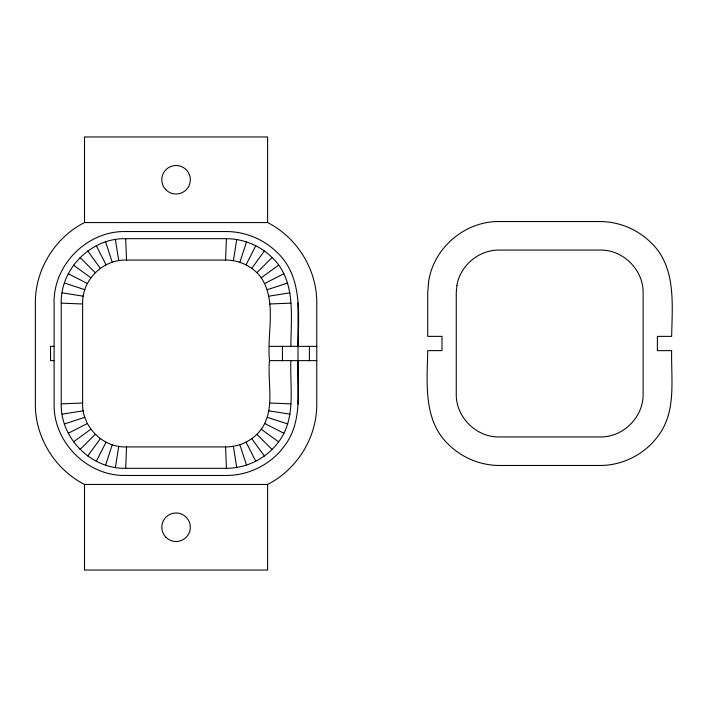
<?xml version="1.0" encoding="UTF-8"?>
<svg xmlns="http://www.w3.org/2000/svg" width="707" height="707" viewBox="0 0 707 707"><rect width="100%" height="100%" fill="white"/><g stroke="black" fill="none" stroke-linecap="round" stroke-linejoin="round"><path stroke-width="1.06" d="M84.504 484.445L84.504 570.045L267.608 570.045L267.608 484.445C296.993 469.501 316.665 437.872 316.763 404.872L316.763 302.128C316.665 269.128 296.993 237.499 267.608 222.555L84.504 222.555C55.119 237.499 35.447 269.128 35.35 302.128L35.35 404.872C35.447 437.872 55.119 469.501 84.504 484.445L267.608 484.445M269.491 360.623C266.698 333.342 277.179 302.172 261.245 277.763C253.079 266.512 239.417 259.955 225.577 260.07L126.535 260.07C102.851 259.177 81.729 280.29 82.622 303.983L82.622 403.017C81.729 426.71 102.851 447.831 126.535 446.93L225.577 446.93C239.417 447.045 253.079 440.488 261.245 429.237C275.5 409.335 267.255 383.097 269.491 360.623L316.763 360.632M282.447 360.623L282.455 346.368M298.027 346.368C298.584 314.624 302.843 276.561 277.126 252.426C263.791 239.284 245.426 231.675 226.7 231.543L125.422 231.543C87.288 230.818 53.37 264.736 54.094 302.861L54.094 404.139C53.37 442.264 87.288 476.182 125.422 475.458L226.7 475.458C249.2 475.396 271.117 464.225 284.4 446.064C303.091 421.593 297.355 389.133 298.027 360.632M290.895 346.368C290.886 316.559 296.357 280.37 272.071 257.489C259.999 245.576 243.358 238.763 226.417 238.674L125.696 238.674C91.176 237.905 60.457 268.625 61.226 303.144L61.226 403.856C60.457 438.375 91.176 469.094 125.696 468.326L126.535 446.93M225.577 260.07L226.417 238.674M125.696 468.326L226.417 468.326C246.752 468.308 266.61 458.286 278.611 441.857C296.286 418.544 289.835 387.613 290.886 360.632M115.382 467.521L118.741 446.32M233.381 260.68L236.73 239.479M105.59 465.171L112.219 444.756M239.894 262.244L246.522 241.829M96.285 461.317L106.032 442.193M246.08 264.807L255.828 245.683M87.703 456.05L100.314 438.685M251.798 268.315L264.409 250.95M80.041 449.511L95.224 434.337M256.897 272.663L272.071 257.489M261.245 277.763L278.611 265.143M73.501 441.857L90.867 429.237M264.745 283.472L283.869 273.733M68.243 433.267L87.368 423.528M267.308 289.667L287.722 283.03M64.39 423.97L84.805 417.333M268.872 296.18L290.073 292.822M62.039 414.178L83.24 410.82M269.491 303.983L290.886 303.144M61.226 403.856L82.622 403.017M54.094 346.368L50.533 346.368L50.533 360.632L54.094 360.632M269.5 346.359L316.763 346.368M61.226 303.144L82.622 303.983M269.491 403.017L290.886 403.856M62.039 292.822L83.24 296.18M268.872 410.82L290.073 414.178M64.39 283.03L84.805 289.667M267.308 417.333L287.722 423.97M68.243 273.733L87.368 283.472M264.745 423.528L283.869 433.267M73.501 265.143L90.867 277.763M261.245 429.237L278.611 441.857M80.041 257.489L95.224 272.663M256.897 434.337L272.071 449.511M251.798 438.685L264.409 456.05M87.703 250.95L100.314 268.315M246.08 442.193L255.828 461.317M96.285 245.683L106.032 264.807M239.894 444.756L246.522 465.171M105.59 241.829L112.219 262.244M233.381 446.32L236.73 467.521M115.382 239.479L118.741 260.68M225.577 446.93L226.417 468.326M125.696 238.674L126.535 260.07M309.41 346.368L309.41 360.632M298.018 302.861L298.018 404.139M267.608 222.555L267.608 136.955L84.504 136.955L84.504 222.555M428.601 281.713L427.726 292.866L427.726 336.373L441.99 336.373L441.99 350.637L427.726 350.637C427.161 382.381 422.901 420.444 448.618 444.579C461.954 457.721 480.318 465.33 499.045 465.471L600.331 465.471C622.832 465.4 644.749 454.23 658.031 436.069C676.723 411.598 670.987 379.138 671.65 350.637L657.386 350.637L657.386 336.373L671.65 336.373C672.216 304.629 676.475 266.566 650.758 242.43C637.422 229.289 619.058 221.68 600.331 221.547L499.045 221.547C464.95 221.114 433.515 247.963 428.601 281.713M456.908 285.434L456.254 292.866L456.254 394.144C455.856 417.024 476.173 437.333 499.045 436.935L600.331 436.935C623.212 437.333 643.52 417.024 643.123 394.144L643.123 292.866C643.52 269.986 623.212 249.677 600.331 250.075L499.045 250.075C478.851 249.863 460.213 265.514 456.908 285.434M166.012 189.883A14.264 14.264 0 0 0 189.847 183.387A14.264 14.264 0 0 0 172.305 165.995A14.264 14.264 0 0 0 166.012 189.883M165.968 537.329A14.264 14.264 0 0 0 189.838 530.939A14.264 14.264 0 0 0 172.367 513.468A14.264 14.264 0 0 0 165.968 537.329"/></g></svg>
